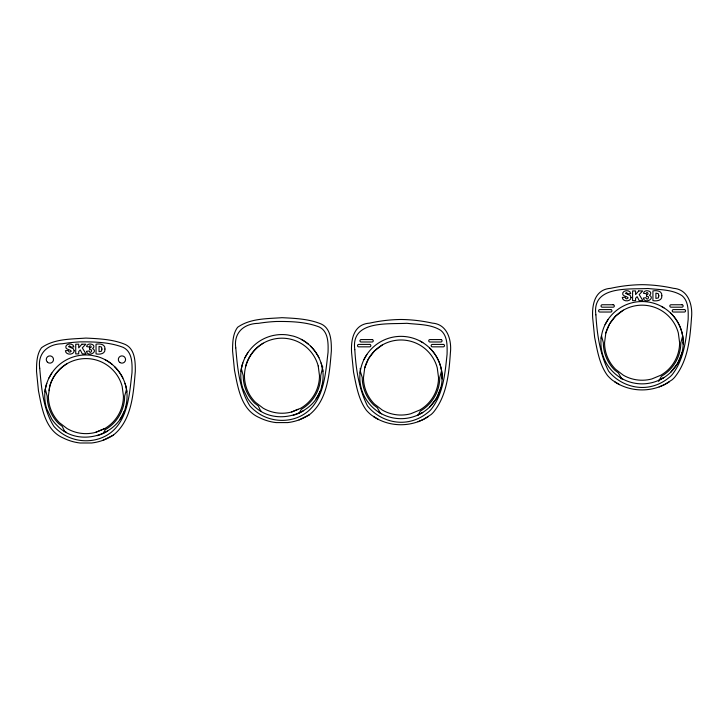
<?xml version="1.0" encoding="UTF-8"?>
<svg xmlns="http://www.w3.org/2000/svg" width="728" height="728" viewBox="0 0 728 728"><rect width="100%" height="100%" fill="white"/><g stroke="black" fill="none" stroke-linecap="round" stroke-linejoin="round"><path stroke-width="1.09" d="M442.114 378.969A41.159 41.159 0 0 0 381.672 341.168A41.159 41.159 0 0 0 379.151 412.412A41.159 41.159 0 0 0 442.114 378.969C442.551 367.458 437.901 355.892 429.584 347.92M683.201 344.162A41.159 41.159 0 0 0 622.759 306.351A41.159 41.159 0 0 0 620.238 377.595A41.159 41.159 0 0 0 683.201 344.162C683.638 332.651 678.987 321.084 670.67 313.104M97.261 356.547L91.646 355.355A41.005 41.005 0 0 0 80.189 355.346L77.359 355.846A41.35 41.35 0 0 0 61.716 362.799C51.588 370.097 45.154 382.173 44.763 394.658A40.959 40.959 0 0 0 44.963 400.391A41.396 41.396 0 0 0 46.747 408.808L51.761 419.11A41.178 41.178 0 0 0 57.294 425.707C78.251 447.929 119.756 435.872 125.826 406.088A41.423 41.423 0 0 0 127.036 397.57C127.709 382.173 118.91 366.903 105.242 359.778A41.178 41.178 0 0 0 97.279 356.511M301.319 339.348A41.178 41.178 0 0 0 293.329 336.118L287.697 334.953A41.005 41.005 0 0 0 276.24 334.953L273.409 335.444A41.35 41.35 0 0 0 265.219 338.101A41.35 41.35 0 0 0 257.767 342.397C247.638 349.695 241.205 361.78 240.813 374.256A40.959 40.959 0 0 0 241.405 382.837A41.396 41.396 0 0 0 242.797 388.415L247.811 398.716A41.178 41.178 0 0 0 253.344 405.305C274.301 427.527 315.806 415.47 321.876 385.685A41.423 41.423 0 0 0 323.077 377.168C323.76 361.771 314.96 346.501 301.283 339.375A41.614 41.614 0 0 1 308.417 344.189M322.75 366.821L320.702 375.712A38.748 38.748 0 0 1 301.337 409.263L299.244 413.04M441.568 370.77L439.739 377.514A38.739 38.739 0 0 1 420.365 411.065L418.272 414.842M682.655 335.963L680.826 342.706A38.739 38.739 0 0 1 661.452 376.258L658.622 381.408M126.49 389.371L124.652 396.114A38.748 38.748 0 0 1 105.287 429.656L103.194 433.442M49.104 390.663C50.241 379.388 57.649 369.496 67.149 363.609M263.199 343.216C251.87 349.986 244.654 362.517 244.435 375.712A37.528 37.528 0 0 0 255.428 402.256L263.199 408.217A37.528 37.528 0 0 0 291.682 411.966L300.728 408.217A37.528 37.528 0 0 0 319.492 375.712L318.218 366.002M364.746 367.804L363.472 377.514A37.528 37.528 0 0 0 374.456 404.058L382.236 410.019A37.528 37.528 0 0 0 410.71 413.768L419.765 410.019A37.528 37.528 0 0 0 438.529 377.514L437.246 367.804A37.528 37.528 0 0 0 364.746 367.804L368.495 358.749L374.456 350.978L382.236 345.017M440.795 387.906L440.622 388.497M442.114 377.868L442.114 377.168M605.832 332.987L604.559 342.706A37.528 37.528 0 0 0 615.542 369.242L623.323 375.211A37.528 37.528 0 0 0 651.797 378.96L660.851 375.211A37.528 37.528 0 0 0 679.615 342.706L678.332 332.987A37.528 37.528 0 0 0 605.832 332.987L609.582 323.942L615.542 316.17L623.323 310.201M681.881 353.098L681.708 353.681M683.201 343.061L683.201 342.351M360.051 373.191L360.451 370.352M601.137 338.384L601.537 335.535M440.913 387.487L436.618 398.107L429.556 407.134M682 352.68L677.704 363.299L670.643 372.327M125.544 407.089L125.707 406.497M321.594 386.695L321.758 386.104M48.913 378.05L51.788 373.073M244.963 357.648L247.839 352.68M363.991 359.459L366.866 354.481M605.077 324.642L607.953 319.674M421.812 412.985L421.303 413.276M662.899 378.169L662.389 378.469M113.368 435.107C132.005 420.293 133.415 393.156 135.308 371.362C135.353 361.971 135.208 349.349 125.471 344.553C113.086 339.284 99.199 338.72 85.913 338.083C70.962 339.193 54.263 338.675 41.532 347.711C36.609 354.327 36.555 363.418 36.518 371.362L38.457 390.754C41.915 408.108 44.99 430.184 63.4 438.065A50.405 50.405 0 0 0 80.062 442.997L91.683 442.988A50.369 50.369 0 0 0 113.377 435.107L102.985 440.304M309.418 414.705C328.055 399.89 329.466 372.754 331.358 350.969C331.404 341.569 331.258 328.956 321.521 324.151C309.136 318.891 295.25 318.327 281.964 317.681C267.012 318.8 250.314 318.282 237.583 327.309C232.66 333.934 232.605 343.024 232.569 350.969L234.507 370.361C237.965 387.715 241.041 409.791 259.45 417.672A50.369 50.369 0 0 0 276.094 422.595L287.733 422.586A50.369 50.369 0 0 0 309.418 414.714L299.035 419.91M418.063 421.712L423.414 419.41L430.94 414.669A21.076 21.076 0 0 0 434.607 410.756C447.101 394.312 449.012 372.609 450.395 352.771C451.851 340.204 447.356 324.169 432.377 323.132A152.698 152.698 0 0 0 401.001 319.483A152.698 152.698 0 0 0 369.615 323.132C353.535 324.188 350.75 339.73 351.606 352.771L353.544 372.163C356.201 385.194 358.358 399.417 366.43 410.337A39.257 39.257 0 0 0 371.671 415.288L378.487 419.474M659.149 386.896L664.5 384.602L672.026 379.861A21.076 21.076 0 0 0 675.693 375.948C688.188 359.505 690.099 337.801 691.482 317.954C692.938 305.396 688.442 289.362 673.464 288.315A152.698 152.698 0 0 0 642.087 284.675A152.698 152.698 0 0 0 610.701 288.315C594.621 289.371 591.837 304.923 592.692 317.954L594.63 337.346C597.288 350.377 599.444 364.61 607.516 375.521A39.257 39.257 0 0 0 612.758 380.48L619.574 384.657M422.777 412.43L417.699 415.124M663.863 377.614L658.785 380.307M95.632 432.359L104.677 428.61A37.528 37.528 0 0 0 123.442 396.114L122.168 386.395A37.528 37.528 0 0 0 49.668 386.395L48.385 396.114A37.528 37.528 0 0 0 59.378 422.649L67.149 428.61A37.528 37.528 0 0 0 95.632 432.359L104.677 428.61M291.682 411.966L298.08 409.309M260.114 410.61L261.261 411.265M64.064 431.003L66.557 432.441M661.406 306.37L663.89 307.808M620.238 377.595L622.722 379.033M420.32 341.186L422.804 342.615M379.151 412.412L381.636 413.85M601.492 335.808L603.339 342.706A38.739 38.739 0 0 0 614.687 370.097L618.418 372.954L621.375 378.26M360.187 368.368L360.551 372.063L362.253 377.514A38.739 38.739 0 0 0 373.601 404.914L377.332 407.771L380.289 413.067M317.599 355.146L318.946 357.685M121.549 375.548L122.896 378.087M620.675 377.714L621.321 378.942M260.66 410.92L258.294 405.969L254.573 403.112A38.748 38.748 0 0 1 243.216 375.694L241.377 368.823M64.61 431.313L62.244 426.362L58.522 423.505A38.73 38.73 0 0 1 47.174 396.114L45.327 389.216M669.542 381.7A50.332 50.332 0 0 1 614.523 381.772M428.455 416.516A50.332 50.332 0 0 1 373.437 416.589M125.043 383.41A40.859 40.859 0 0 1 126.827 391.828M107.689 431.022A41.105 41.105 0 0 1 97.224 435.681M114.487 366.603A41.105 41.105 0 0 1 121.512 375.621M124.051 411.548A40.841 40.841 0 0 1 120.011 419.146M105.232 359.778A41.614 41.614 0 0 1 112.367 364.591M44.963 391.791A41.414 41.414 0 0 1 46.756 383.374M303.74 410.628A41.105 41.105 0 0 1 293.275 415.279M310.538 346.209A41.105 41.105 0 0 1 317.563 355.219M245.718 366.002A37.528 37.528 0 0 1 318.218 366.002M241.014 371.389A41.414 41.414 0 0 1 242.806 362.972M321.094 363.008A40.859 40.859 0 0 1 322.877 371.426M320.102 391.145A40.841 40.841 0 0 1 316.061 398.744M39.721 368.268C41.414 387.806 43.143 409.327 53.863 426.308A35.481 35.481 0 0 0 58.704 430.931C73.355 443.425 96.323 444.253 111.448 432.114C128.474 418.045 129.466 393.011 131.986 372.827C132.268 363.991 132.505 351.851 123.178 347.365C109.564 342.133 94.44 341.732 79.998 341.896A159.614 159.614 0 0 0 62.299 343.752C47.811 343.953 37.447 353.198 39.721 368.268M235.763 347.866C237.464 367.403 239.194 388.925 249.913 405.915A35.481 35.481 0 0 0 254.755 410.528C269.406 423.032 292.374 423.851 307.498 411.711C324.524 397.652 325.516 372.618 328.037 352.434C328.31 343.598 328.555 331.449 319.228 326.972C305.614 321.74 290.49 321.339 276.049 321.494A159.614 159.614 0 0 0 258.349 323.35C243.862 323.55 233.497 332.805 235.763 347.866M354.8 349.668C355.928 368.768 358.777 388.643 367.476 405.915C376.594 417.417 391.892 423.887 406.497 421.931A42.306 42.306 0 0 0 426.526 413.522L428.765 411.757A18.737 18.737 0 0 0 432.132 408.099C443.498 392.674 445.136 372.599 447.074 354.236C447.201 346.237 447.711 336.054 440.904 330.466C430.958 324.033 418.263 324.652 406.897 323.296C388.224 324.36 350.55 320.074 354.8 349.668M595.886 314.86C597.015 333.961 599.863 353.826 608.562 371.107C617.681 382.61 632.978 389.071 647.583 387.123A42.306 42.306 0 0 0 667.612 378.706L669.851 376.949A18.737 18.737 0 0 0 673.218 373.282C684.584 357.867 686.222 337.783 688.16 319.419C688.288 311.42 688.797 301.237 681.99 295.659C672.044 289.225 659.35 289.835 647.984 288.488C629.31 289.553 591.636 285.267 595.886 314.86M101.947 349.085L101.456 351.205L99.035 351.706L99.035 346.41L101.447 346.983L101.947 349.085M658.831 295.805L658.34 297.925L655.91 298.416L655.91 293.129L658.321 293.693L658.831 295.805M104.95 349.031C105.578 354.008 99.563 354.636 96.041 353.899L96.041 344.217C99.618 343.434 105.46 344.116 104.95 349.031M661.834 295.741C662.462 300.728 656.447 301.356 652.925 300.619L652.925 290.936C656.492 290.144 662.334 290.836 661.834 295.741M89.735 347.802L89.59 349.722C93.766 348.503 90.372 355.237 89.153 350.987L86.459 351.342C87.66 357.594 98.771 351.797 92.583 348.566C97.507 344.754 87.36 341.623 86.605 346.564L89.153 347.019C89.781 343.68 93.093 347.993 89.735 347.802M646.61 294.512L646.473 296.433C650.65 295.222 647.256 301.947 646.027 297.707L643.343 298.061C644.544 304.304 655.655 298.516 649.467 295.277C654.39 291.473 644.244 288.334 643.488 293.275L646.027 293.739C646.664 290.399 649.977 294.713 646.61 294.512M74.201 350.75C74.001 355.273 65.566 355.31 65.411 350.696L68.259 350.523L68.896 351.833L69.961 352.161L71.289 351.169C70.079 349.167 64.874 349.849 65.884 346.164C67.167 343.043 73.546 343.179 73.883 346.938L71.062 347.101L69.597 345.855L68.541 346.619L73.31 348.73L74.201 350.75M631.076 297.47C630.885 301.993 622.449 302.029 622.294 297.415L625.143 297.233L625.771 298.553L626.835 298.88L628.173 297.879C626.963 295.887 621.758 296.569 622.768 292.874C624.042 289.762 630.421 289.89 630.766 293.657L627.945 293.821L626.471 292.574L625.425 293.329L630.193 295.441L631.076 297.47M81.845 344.217L78.715 347.875L78.715 344.217L75.721 344.217L75.721 353.899L78.715 353.899L78.715 351.542L80.262 349.922L82.3 353.899L85.986 353.899L82.291 347.875L85.831 344.217L81.845 344.217M638.729 290.936L635.59 294.594L635.59 290.936L632.596 290.936L632.596 300.619L635.59 300.619L635.59 298.252L637.136 296.633L639.184 300.619L642.87 300.619L639.175 294.585L642.706 290.936L638.729 290.936M613.131 304.759L602.238 304.759A1.21 1.21 0 0 0 601.028 305.969A1.21 1.21 0 0 0 602.238 307.18L613.131 307.18A1.21 1.21 0 0 0 614.341 305.969A1.21 1.21 0 0 0 613.131 304.759M681.936 304.759L671.034 304.759A1.21 1.21 0 0 0 669.824 305.969A1.21 1.21 0 0 0 671.034 307.18L681.936 307.18A1.21 1.21 0 0 0 683.146 305.969A1.21 1.21 0 0 0 681.936 304.759M610.71 309.6L599.817 309.6A1.21 1.21 0 0 0 598.607 310.82A1.21 1.21 0 0 0 599.817 312.03L610.71 312.03A1.21 1.21 0 0 0 611.92 310.82A1.21 1.21 0 0 0 610.71 309.6M684.356 309.6L673.455 309.6A1.21 1.21 0 0 0 672.244 310.82A1.21 1.21 0 0 0 673.455 312.03L684.356 312.03A1.21 1.21 0 0 0 685.567 310.82A1.21 1.21 0 0 0 684.356 309.6M372.044 339.576L361.152 339.576A1.21 1.21 0 0 0 359.941 340.786A1.21 1.21 0 0 0 361.152 341.996L372.044 341.996A1.21 1.21 0 0 0 373.255 340.786A1.21 1.21 0 0 0 372.044 339.576M440.849 339.576L429.948 339.576A1.21 1.21 0 0 0 428.737 340.786A1.21 1.21 0 0 0 429.948 341.996L440.849 341.996A1.21 1.21 0 0 0 442.06 340.786A1.21 1.21 0 0 0 440.849 339.576M369.624 344.417L358.731 344.417A1.21 1.21 0 0 0 357.521 345.627A1.21 1.21 0 0 0 358.731 346.837L369.624 346.837A1.21 1.21 0 0 0 370.834 345.627A1.21 1.21 0 0 0 369.624 344.417M443.27 344.417L432.368 344.417A1.21 1.21 0 0 0 431.158 345.627A1.21 1.21 0 0 0 432.368 346.837L443.27 346.837A1.21 1.21 0 0 0 444.48 345.627A1.21 1.21 0 0 0 443.27 344.417M47.42 362.18A3.631 3.631 0 0 0 53.426 360.315A3.631 3.631 0 0 0 48.803 356.047A3.631 3.631 0 0 0 47.42 362.18M120.002 362.58A3.631 3.631 0 0 0 125.571 359.659A3.631 3.631 0 0 0 120.257 356.301A3.631 3.631 0 0 0 120.002 362.58"/></g></svg>
